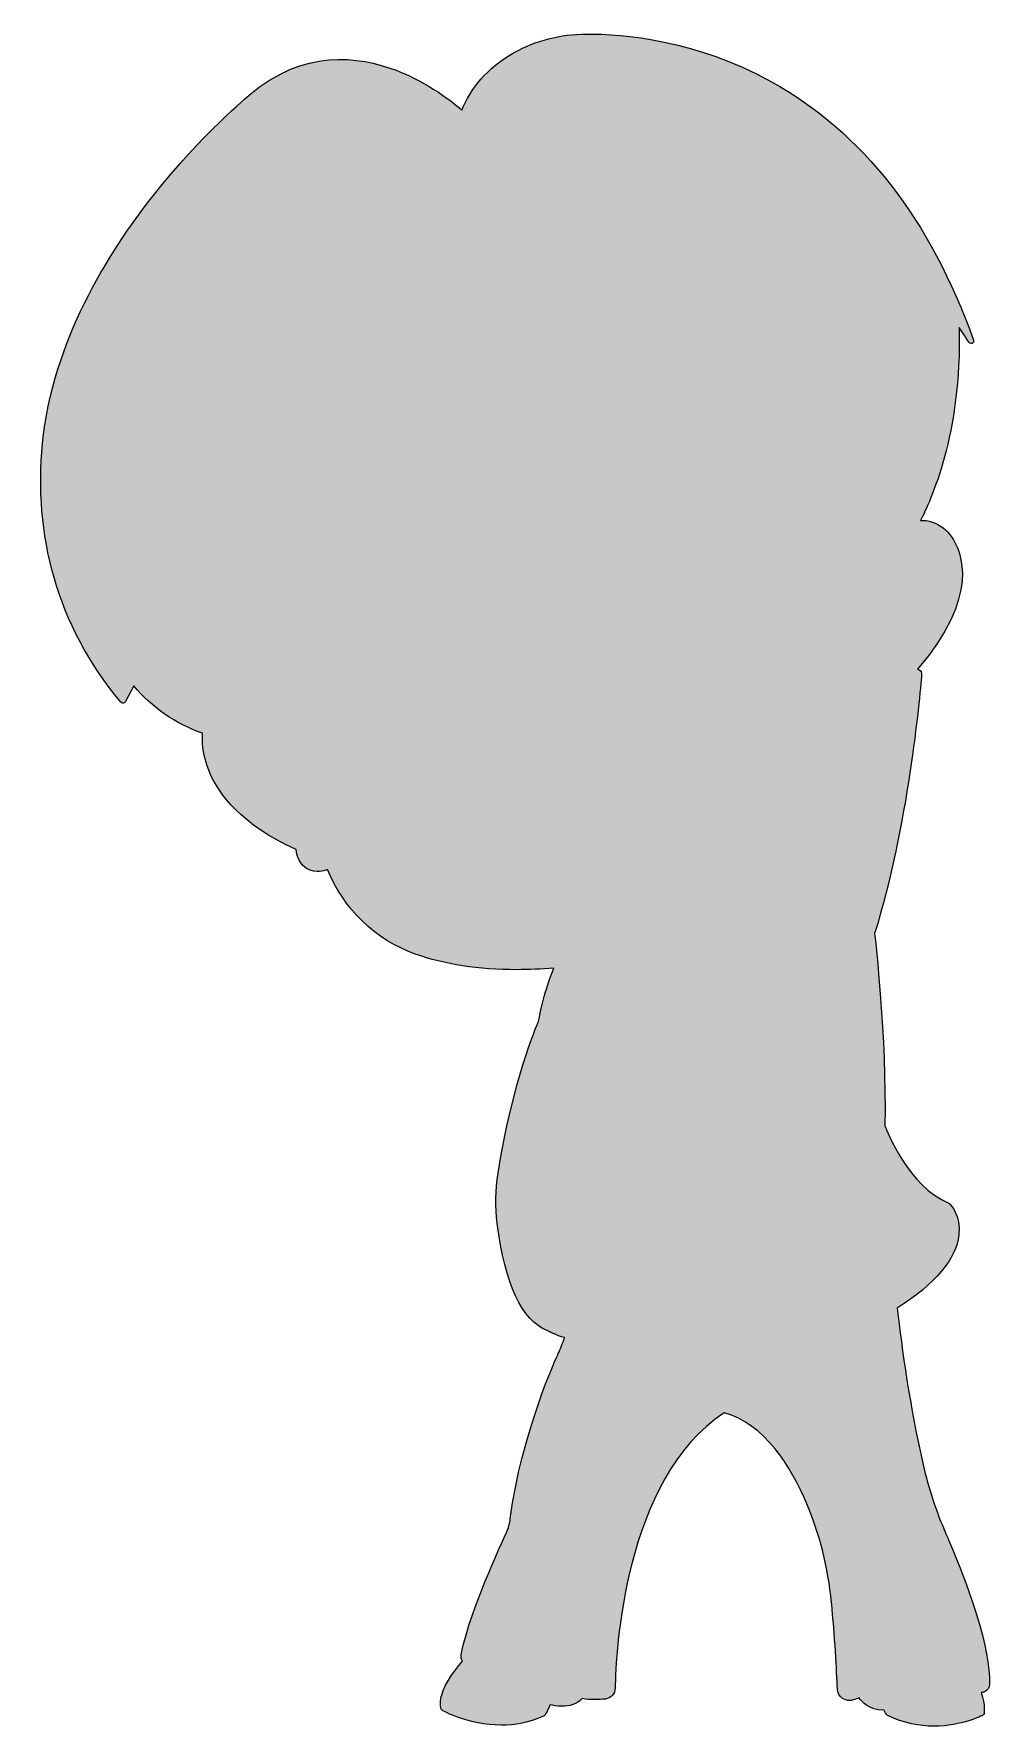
# Model space of a CAD drawing. Extents: x 283 to 764, y -946 to -95.
import ezdxf

# ---------------------------------------------------------------- set-up
doc = ezdxf.new("R2010")
doc.units = 0
doc.header["$MEASUREMENT"] = 0
doc.layers.add('SUGA_LIGHT BLUE', color=7, linetype='Continuous')

msp = doc.modelspace()

# ---------------------------------------------------------------- hatches: boundary and pattern name
at = {"layer": 'SUGA_LIGHT BLUE', "true_color": 0x5499ad}
h = msp.add_hatch(color=135, dxfattribs=at)
h.dxf.hatch_style = 2
edge = h.paths.add_edge_path()
edge.add_spline(control_points=[(745.97, -858.62), (745.97, -858.61), (745.97, -858.61), (745.96, -858.61), (744.62, -855.36), (743.33, -852.34), (742.16, -849.65), (737.26, -838.44), (733.4, -826.76), (730.69, -814.95), (724.06, -786.07), (719.98, -756.45), (717.7, -736.27), (736.93, -723.79), (747.38, -711.36), (748.71, -699.33), (749.79, -689.56), (744.3, -683.88), (744.07, -683.65), (744.07, -683.65), (744.07, -683.64), (744.07, -683.64), (744.04, -683.62), (744.01, -683.61), (743.99, -683.59), (743.89, -683.51), (743.79, -683.42), (743.67, -683.37), (743.66, -683.37), (743.65, -683.36), (743.64, -683.36), (743.63, -683.36), (743.63, -683.36), (743.63, -683.36), (723.26, -675.12), (712.51, -647.12), (711.51, -644.4), (712.16, -598.63), (706.77, -551.79), (706.3, -547.74), (723.09, -493.71), (728.94, -429.69), (729.95, -417.39), (730.03, -416.45), (729.57, -415.57), (728.77, -415.08), (728.5, -414.92), (728.2, -414.84), (727.9, -414.78), (727.9, -414.78), (727.9, -414.75), (727.9, -414.75), (759.44, -377.82), (750.36, -355.86), (744.96, -348.11), (742.58, -344.69), (739.19, -342.08), (735.41, -340.77), (733.18, -339.99), (731.15, -339.78), (729.31, -339.97), (734.3, -330.63), (750.2, -296.43), (748.8, -242.85), (751.8, -247.12), (753.62, -250.25), (753.66, -250.33), (753.9, -250.75), (754.34, -250.99), (754.79, -250.99), (754.97, -250.99), (755.16, -250.95), (755.33, -250.87), (755.95, -250.58), (756.24, -249.88), (756.02, -249.25), (734.41, -188.44), (700.2, -144.69), (654.33, -119.21), (616.35, -98.1), (579.7, -95.14), (561.17, -95.24), (548.19, -95.32), (535.67, -98.53), (524.96, -104.54), (510.93, -112.4), (502.97, -122.94), (498.58, -133.46), (494.61, -129.98), (482.14, -119.81), (465.49, -113.46), (446.72, -106.31), (418.69, -102.66), (391.74, -125.9), (391.5, -126.1), (367.78, -145.49), (343.23, -176.62), (320.54, -205.38), (292.48, -250.36), (287.59, -301.28), (283.24, -346.58), (294.33, -392.32), (327.07, -431.41), (327.32, -431.7), (327.69, -431.87), (328.07, -431.87), (328.16, -431.87), (328.25, -431.86), (328.34, -431.84), (328.81, -431.74), (329.19, -431.39), (329.32, -430.93), (329.32, -430.93), (333.55, -423.1), (333.55, -423.1), (342.79, -434.12), (354.41, -442.17), (368.18, -447), (367.9, -449.75), (367.65, -457.31), (371.73, -466.84), (376.33, -477.61), (387.61, -493.04), (415.17, -505.41), (415.31, -507), (415.71, -508.58), (416.4, -510.06), (417.65, -512.77), (420.37, -516.52), (425.86, -516.52), (427.37, -516.52), (429.1, -516.22), (431.06, -515.55), (438.99, -535.3), (455.12, -550.96), (475.14, -558.05), (489.96, -563.29), (507.05, -565.92), (526.25, -565.92), (532.25, -565.92), (538.48, -565.64), (544.9, -565.13), (543.18, -569.43), (539.2, -580.16), (537.19, -591.94), (536.19, -594.2), (523.96, -622.61), (516.82, -668.35), (515.5, -676.8), (515.37, -685.28), (516.43, -693.57), (520.35, -724.17), (528.79, -742.31), (541.51, -747.48), (541.97, -747.73), (546.21, -750.02), (550.27, -750.99), (549.32, -753.95), (548.25, -756.65), (547.06, -759.07), (546.87, -759.47), (528.31, -799.56), (522.99, -842.14), (522.69, -844.47), (522.03, -846.79), (521, -849.02), (515.24, -861.59), (501.48, -892.75), (498.27, -910.59), (498.06, -911.75), (498.34, -912.91), (499, -913.84), (496.6, -916.44), (490.06, -924.02), (488.29, -931.35), (488.28, -931.36), (488.27, -931.37), (488.27, -931.38), (488.26, -931.42), (488.26, -931.46), (488.25, -931.5), (487.74, -933.7), (487.65, -935.87), (488.25, -937.88), (488.35, -938.19), (488.56, -938.46), (488.85, -938.63), (489.03, -938.73), (501.89, -945.98), (518.36, -945.98), (525.15, -945.98), (532.56, -944.75), (539.94, -941.27), (540.16, -941.16), (540.36, -940.99), (540.49, -940.77), (540.57, -940.64), (541.67, -938.82), (543.04, -935.78), (544.32, -936.05), (546.57, -936.43), (549.06, -936.43), (552.64, -936.43), (556.71, -935.64), (559.08, -932.62), (561.2, -932.94), (563.41, -933.12), (565.71, -933.12), (567.37, -933.12), (569.07, -933.03), (570.82, -932.82), (573.59, -932.5), (575.71, -930.14), (575.76, -927.35), (576.04, -910.03), (580.03, -822.2), (630.59, -788.84), (650.91, -794.35), (664.24, -816.01), (672.15, -834.62), (678.67, -849.94), (682.85, -866.59), (684.59, -884.12), (686.24, -900.81), (687.18, -918.67), (687.6, -927.83), (687.68, -929.74), (688.63, -931.45), (690.2, -932.52), (691.23, -933.23), (692.42, -933.59), (693.62, -933.59), (694.28, -933.59), (694.94, -933.48), (695.58, -933.27), (696.55, -932.94), (697.52, -932.6), (698.48, -932.26), (699.83, -934.22), (703.51, -938.37), (710.52, -938.37), (710.67, -938.37), (710.82, -938.35), (710.97, -938.35), (711.61, -939.63), (712.1, -940.44), (712.16, -940.54), (712.28, -940.75), (712.47, -940.91), (712.69, -941.02), (720.95, -945.12), (729.03, -946.48), (736.14, -946.48), (750.27, -946.48), (760.55, -941.08), (760.7, -941), (761.06, -940.81), (761.31, -940.46), (761.37, -940.06), (761.87, -936.91), (760.79, -932.4), (759.97, -929.61), (760.52, -929.6), (761.07, -929.49), (761.6, -929.26), (763.15, -928.59), (764.13, -927.11), (764.15, -925.42), (764.43, -907.05), (754.16, -878.44), (745.97, -858.62)], knot_values=[0, 0, 0, 0, 1, 1, 1, 2, 2, 2, 3, 3, 3, 4, 4, 4, 5, 5, 5, 6, 6, 6, 7, 7, 7, 8, 8, 8, 9, 9, 9, 10, 10, 10, 11, 11, 11, 12, 12, 12, 13, 13, 13, 14, 14, 14, 15, 15, 15, 16, 16, 16, 17, 17, 17, 18, 18, 18, 19, 19, 19, 20, 20, 20, 21, 21, 21, 22, 22, 22, 23, 23, 23, 24, 24, 24, 25, 25, 25, 26, 26, 26, 27, 27, 27, 28, 28, 28, 29, 29, 29, 30, 30, 30, 31, 31, 31, 32, 32, 32, 33, 33, 33, 34, 34, 34, 35, 35, 35, 36, 36, 36, 37, 37, 37, 38, 38, 38, 39, 39, 39, 40, 40, 40, 41, 41, 41, 42, 42, 42, 43, 43, 43, 44, 44, 44, 45, 45, 45, 46, 46, 46, 47, 47, 47, 48, 48, 48, 49, 49, 49, 50, 50, 50, 51, 51, 51, 52, 52, 52, 53, 53, 53, 54, 54, 54, 55, 55, 55, 56, 56, 56, 57, 57, 57, 58, 58, 58, 59, 59, 59, 60, 60, 60, 61, 61, 61, 62, 62, 62, 63, 63, 63, 64, 64, 64, 65, 65, 65, 66, 66, 66, 67, 67, 67, 68, 68, 68, 69, 69, 69, 70, 70, 70, 71, 71, 71, 72, 72, 72, 73, 73, 73, 74, 74, 74, 75, 75, 75, 76, 76, 76, 77, 77, 77, 78, 78, 78, 79, 79, 79, 80, 80, 80, 81, 81, 81, 82, 82, 82, 83, 83, 83, 84, 84, 84, 85, 85, 85, 86, 86, 86, 87, 87, 87, 88, 88, 88, 89, 89, 89, 90, 90, 90, 90], degree=3, periodic=1)

# ---------------------------------------------------------------- linework, layer by layer
at = {"layer": 'SUGA_LIGHT BLUE', "lineweight": 0}
msp.add_open_spline([(745.97, -858.62), (745.97, -858.61), (745.97, -858.61), (745.96, -858.61), (744.62, -855.36), (743.33, -852.34), (742.16, -849.65), (737.26, -838.44), (733.4, -826.76), (730.69, -814.95), (724.06, -786.07), (719.98, -756.45), (717.7, -736.27), (736.93, -723.79), (747.38, -711.36), (748.71, -699.33), (749.79, -689.56), (744.3, -683.88), (744.07, -683.65), (744.07, -683.65), (744.07, -683.64), (744.07, -683.64), (744.04, -683.62), (744.01, -683.61), (743.99, -683.59), (743.89, -683.51), (743.79, -683.42), (743.67, -683.37), (743.66, -683.37), (743.65, -683.36), (743.64, -683.36), (743.63, -683.36), (743.63, -683.36), (743.63, -683.36), (723.26, -675.12), (712.51, -647.12), (711.51, -644.4), (712.16, -598.63), (706.77, -551.79), (706.3, -547.74), (723.09, -493.71), (728.94, -429.69), (729.95, -417.39), (730.03, -416.45), (729.57, -415.57), (728.77, -415.08), (728.5, -414.92), (728.2, -414.84), (727.9, -414.78), (727.9, -414.78), (727.9, -414.75), (727.9, -414.75), (759.44, -377.82), (750.36, -355.86), (744.96, -348.11), (742.58, -344.69), (739.19, -342.08), (735.41, -340.77), (733.18, -339.99), (731.15, -339.78), (729.31, -339.97), (734.3, -330.63), (750.2, -296.43), (748.8, -242.85), (751.8, -247.12), (753.62, -250.25), (753.66, -250.33), (753.9, -250.75), (754.34, -250.99), (754.79, -250.99), (754.97, -250.99), (755.16, -250.95), (755.33, -250.87), (755.95, -250.58), (756.24, -249.88), (756.02, -249.25), (734.41, -188.44), (700.2, -144.69), (654.33, -119.21), (616.35, -98.1), (579.7, -95.14), (561.17, -95.24), (548.19, -95.32), (535.67, -98.53), (524.96, -104.54), (510.93, -112.4), (502.97, -122.94), (498.58, -133.46), (494.61, -129.98), (482.14, -119.81), (465.49, -113.46), (446.72, -106.31), (418.69, -102.66), (391.74, -125.9), (391.5, -126.1), (367.78, -145.49), (343.23, -176.62), (320.54, -205.38), (292.48, -250.36), (287.59, -301.28), (283.24, -346.58), (294.33, -392.32), (327.07, -431.41), (327.32, -431.7), (327.69, -431.87), (328.07, -431.87), (328.16, -431.87), (328.25, -431.86), (328.34, -431.84), (328.81, -431.74), (329.19, -431.39), (329.32, -430.93), (329.32, -430.93), (333.55, -423.1), (333.55, -423.1), (342.79, -434.12), (354.41, -442.17), (368.18, -447), (367.9, -449.75), (367.65, -457.31), (371.73, -466.84), (376.33, -477.61), (387.61, -493.04), (415.17, -505.41), (415.31, -507), (415.71, -508.58), (416.4, -510.06), (417.65, -512.77), (420.37, -516.52), (425.86, -516.52), (427.37, -516.52), (429.1, -516.22), (431.06, -515.55), (438.99, -535.3), (455.12, -550.96), (475.14, -558.05), (489.96, -563.29), (507.05, -565.92), (526.25, -565.92), (532.25, -565.92), (538.48, -565.64), (544.9, -565.13), (543.18, -569.43), (539.2, -580.16), (537.19, -591.94), (536.19, -594.2), (523.96, -622.61), (516.82, -668.35), (515.5, -676.8), (515.37, -685.28), (516.43, -693.57), (520.35, -724.17), (528.79, -742.31), (541.51, -747.48), (541.97, -747.73), (546.21, -750.02), (550.27, -750.99), (549.32, -753.95), (548.25, -756.65), (547.06, -759.07), (546.87, -759.47), (528.31, -799.56), (522.99, -842.14), (522.69, -844.47), (522.03, -846.79), (521, -849.02), (515.24, -861.59), (501.48, -892.75), (498.27, -910.59), (498.06, -911.75), (498.34, -912.91), (499, -913.84), (496.6, -916.44), (490.06, -924.02), (488.29, -931.35), (488.28, -931.36), (488.27, -931.37), (488.27, -931.38), (488.26, -931.42), (488.26, -931.46), (488.25, -931.5), (487.74, -933.7), (487.65, -935.87), (488.25, -937.88), (488.35, -938.19), (488.56, -938.46), (488.85, -938.63), (489.03, -938.73), (501.89, -945.98), (518.36, -945.98), (525.15, -945.98), (532.56, -944.75), (539.94, -941.27), (540.16, -941.16), (540.36, -940.99), (540.49, -940.77), (540.57, -940.64), (541.67, -938.82), (543.04, -935.78), (544.32, -936.05), (546.57, -936.43), (549.06, -936.43), (552.64, -936.43), (556.71, -935.64), (559.08, -932.62), (561.2, -932.94), (563.41, -933.12), (565.71, -933.12), (567.37, -933.12), (569.07, -933.03), (570.82, -932.82), (573.59, -932.5), (575.71, -930.14), (575.76, -927.35), (576.04, -910.03), (580.03, -822.2), (630.59, -788.84), (650.91, -794.35), (664.24, -816.01), (672.15, -834.62), (678.67, -849.94), (682.85, -866.59), (684.59, -884.12), (686.24, -900.81), (687.18, -918.67), (687.6, -927.83), (687.68, -929.74), (688.63, -931.45), (690.2, -932.52), (691.23, -933.23), (692.42, -933.59), (693.62, -933.59), (694.28, -933.59), (694.94, -933.48), (695.58, -933.27), (696.55, -932.94), (697.52, -932.6), (698.48, -932.26), (699.83, -934.22), (703.51, -938.37), (710.52, -938.37), (710.67, -938.37), (710.82, -938.35), (710.97, -938.35), (711.61, -939.63), (712.1, -940.44), (712.16, -940.54), (712.28, -940.75), (712.47, -940.91), (712.69, -941.02), (720.95, -945.12), (729.03, -946.48), (736.14, -946.48), (750.27, -946.48), (760.55, -941.08), (760.7, -941), (761.06, -940.81), (761.31, -940.46), (761.37, -940.06), (761.87, -936.91), (760.79, -932.4), (759.97, -929.61), (760.52, -929.6), (761.07, -929.49), (761.6, -929.26), (763.15, -928.59), (764.13, -927.11), (764.15, -925.42), (764.43, -907.05), (754.16, -878.44), (745.97, -858.62)], degree=3, knots=[0, 0, 0, 0, 1, 1, 1, 2, 2, 2, 3, 3, 3, 4, 4, 4, 5, 5, 5, 6, 6, 6, 7, 7, 7, 8, 8, 8, 9, 9, 9, 10, 10, 10, 11, 11, 11, 12, 12, 12, 13, 13, 13, 14, 14, 14, 15, 15, 15, 16, 16, 16, 17, 17, 17, 18, 18, 18, 19, 19, 19, 20, 20, 20, 21, 21, 21, 22, 22, 22, 23, 23, 23, 24, 24, 24, 25, 25, 25, 26, 26, 26, 27, 27, 27, 28, 28, 28, 29, 29, 29, 30, 30, 30, 31, 31, 31, 32, 32, 32, 33, 33, 33, 34, 34, 34, 35, 35, 35, 36, 36, 36, 37, 37, 37, 38, 38, 38, 39, 39, 39, 40, 40, 40, 41, 41, 41, 42, 42, 42, 43, 43, 43, 44, 44, 44, 45, 45, 45, 46, 46, 46, 47, 47, 47, 48, 48, 48, 49, 49, 49, 50, 50, 50, 51, 51, 51, 52, 52, 52, 53, 53, 53, 54, 54, 54, 55, 55, 55, 56, 56, 56, 57, 57, 57, 58, 58, 58, 59, 59, 59, 60, 60, 60, 61, 61, 61, 62, 62, 62, 63, 63, 63, 64, 64, 64, 65, 65, 65, 66, 66, 66, 67, 67, 67, 68, 68, 68, 69, 69, 69, 70, 70, 70, 71, 71, 71, 72, 72, 72, 73, 73, 73, 74, 74, 74, 75, 75, 75, 76, 76, 76, 77, 77, 77, 78, 78, 78, 79, 79, 79, 80, 80, 80, 81, 81, 81, 82, 82, 82, 83, 83, 83, 84, 84, 84, 85, 85, 85, 86, 86, 86, 87, 87, 87, 88, 88, 88, 89, 89, 89, 90, 90, 90, 90], dxfattribs=at)

doc.saveas('drawing.dxf')
